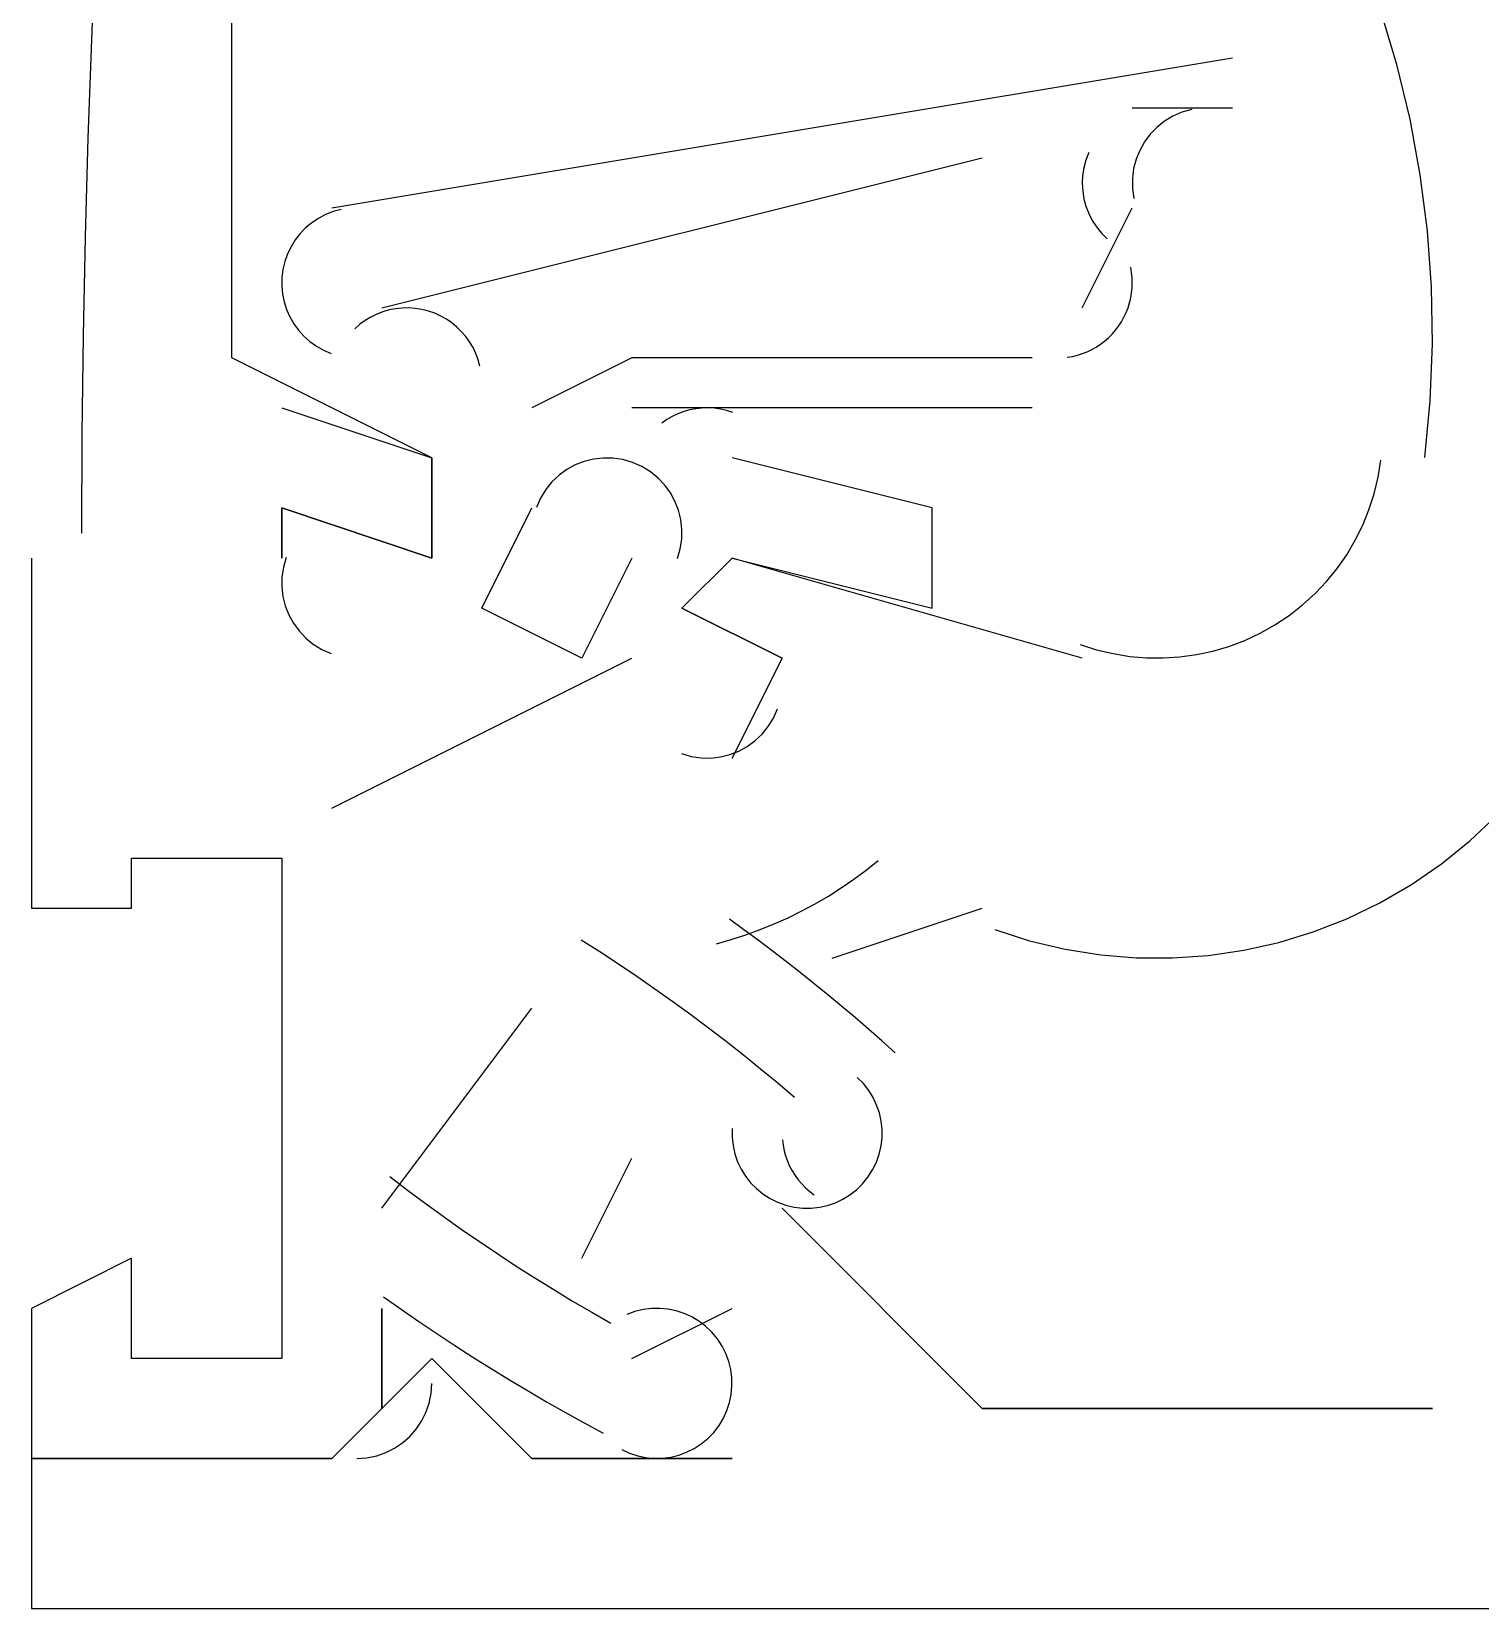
# Model space of a CAD drawing. Header units: millimetres. Extents: x 7649 to 34105, y 3983 to 25377.
# Drawn here: x 8457.49 to 8472.82, y 15817.5 to 15834.18 of the extents above; entities that cross this region are included whole.
import ezdxf

# ---------------------------------------------------------------- set-up
doc = ezdxf.new("R2010")
doc.units = ezdxf.units.MM

msp = doc.modelspace()

# ---------------------------------------------------------------- linework, layer by layer
at = {"layer": 'GEOMETRY', "color": 7}
for p, q in [((8459.61111, 15830.72639), (8459.61111, 15841.30972)), ((8458.17226, 15835.13763), (8458.12685, 15834.09444)), ((8471.93253, 15833.83183), (8471.76021, 15834.40402)), ((8458.12685, 15834.09444), (8458.08969, 15833.0509)), ((8460.66944, 15832.31389), (8470.19444, 15833.90139)), ((8472.07298, 15833.25143), (8471.93253, 15833.83183)), ((8469.13611, 15833.37222), (8470.19444, 15833.37222)), ((8469.47575, 15833.22974), (8469.39564, 15833.16571)), ((8469.5645, 15833.28336), (8469.47575, 15833.22974)), ((8469.66117, 15833.32546), (8469.5645, 15833.28336)), ((8469.76502, 15833.35492), (8469.66117, 15833.32546)), ((8472.18129, 15832.6642), (8472.07298, 15833.25143)), ((8458.08969, 15833.0509), (8458.06078, 15832.00707)), ((8469.3249, 15833.0924), (8469.26427, 15833.01094)), ((8469.39564, 15833.16571), (8469.3249, 15833.0924)), ((8468.67467, 15832.8993), (8468.64443, 15832.81959)), ((8469.21447, 15832.92244), (8469.17622, 15832.82802)), ((8469.26427, 15833.01094), (8469.21447, 15832.92244)), ((8461.19861, 15831.25556), (8467.54861, 15832.84306)), ((8468.62315, 15832.73832), (8468.6107, 15832.65614)), ((8468.64443, 15832.81959), (8468.62315, 15832.73832)), ((8469.15027, 15832.72881), (8469.13733, 15832.62593)), ((8469.17622, 15832.82802), (8469.15027, 15832.72881)), ((8468.6107, 15832.65614), (8468.60693, 15832.57374)), ((8468.60693, 15832.57374), (8468.61168, 15832.49177)), ((8469.13733, 15832.62593), (8469.13814, 15832.52049)), ((8472.25718, 15832.07145), (8472.18129, 15832.6642)), ((8468.61168, 15832.49177), (8468.62483, 15832.41091)), ((8468.62483, 15832.41091), (8468.64622, 15832.33184)), ((8469.13814, 15832.52049), (8469.15341, 15832.41363)), ((8460.52855, 15832.20258), (8460.45817, 15832.15548)), ((8460.60418, 15832.24217), (8460.52855, 15832.20258)), ((8460.68455, 15832.2737), (8460.60418, 15832.24217)), ((8460.76919, 15832.29659), (8460.68455, 15832.2737)), ((8468.60694, 15831.25556), (8469.13611, 15832.31389)), ((8468.64622, 15832.33184), (8468.67571, 15832.25521)), ((8468.67571, 15832.25521), (8468.71316, 15832.18171)), ((8460.33507, 15832.041), (8460.28333, 15831.97473)), ((8460.39352, 15832.10143), (8460.33507, 15832.041)), ((8460.45817, 15832.15548), (8460.39352, 15832.10143)), ((8468.71316, 15832.18171), (8468.75841, 15832.112)), ((8468.75841, 15832.112), (8468.81133, 15832.04675)), ((8468.81133, 15832.04675), (8468.87177, 15831.98663)), ((8472.30034, 15831.47455), (8472.25718, 15832.07145)), ((8458.06078, 15832.00707), (8458.04013, 15830.963)), ((8460.23878, 15831.9032), (8460.20191, 15831.82696)), ((8460.28333, 15831.97473), (8460.23878, 15831.9032)), ((8460.1732, 15831.74657), (8460.15314, 15831.6626)), ((8460.20191, 15831.82696), (8460.1732, 15831.74657)), ((8460.14222, 15831.57561), (8460.1409, 15831.48794)), ((8460.15314, 15831.6626), (8460.14222, 15831.57561)), ((8469.12836, 15831.63082), (8469.11881, 15831.68498)), ((8469.13412, 15831.57646), (8469.12836, 15831.63082)), ((8469.13611, 15831.52208), (8469.13412, 15831.57646)), ((8460.1409, 15831.48794), (8460.14906, 15831.40199)), ((8460.14906, 15831.40199), (8460.16628, 15831.31839)), ((8469.11994, 15831.36075), (8469.12899, 15831.41404)), ((8469.12899, 15831.41404), (8469.13439, 15831.46788)), ((8469.13439, 15831.46788), (8469.13611, 15831.52208)), ((8472.31051, 15830.87484), (8472.30034, 15831.47455)), ((8460.16628, 15831.31839), (8460.19216, 15831.23776)), ((8460.19216, 15831.23776), (8460.22631, 15831.16071)), ((8461.21096, 15831.21442), (8461.14642, 15831.18962)), ((8461.27729, 15831.23348), (8461.21096, 15831.21442)), ((8461.34503, 15831.24672), (8461.27729, 15831.23348)), ((8461.41378, 15831.25403), (8461.34503, 15831.24672)), ((8461.48315, 15831.25532), (8461.41378, 15831.25403)), ((8461.55274, 15831.25051), (8461.48315, 15831.25532)), ((8461.62216, 15831.23948), (8461.55274, 15831.25051)), ((8461.69102, 15831.22215), (8461.62216, 15831.23948)), ((8461.75806, 15831.19876), (8461.69102, 15831.22215)), ((8469.04811, 15831.15687), (8469.07134, 15831.20608)), ((8469.07134, 15831.20608), (8469.09108, 15831.25658)), ((8469.09108, 15831.25658), (8469.1073, 15831.30821)), ((8469.1073, 15831.30821), (8469.11994, 15831.36075)), ((8460.22631, 15831.16071), (8460.2683, 15831.08788)), ((8460.2683, 15831.08788), (8460.31775, 15831.01988)), ((8460.96752, 15831.08178), (8460.91411, 15831.03499)), ((8461.02431, 15831.1232), (8460.96752, 15831.08178)), ((8461.08407, 15831.15918), (8461.02431, 15831.1232)), ((8461.14642, 15831.18962), (8461.08407, 15831.15918)), ((8461.82211, 15831.1698), (8461.75806, 15831.19876)), ((8461.88288, 15831.13555), (8461.82211, 15831.1698)), ((8461.94011, 15831.09632), (8461.88288, 15831.13555)), ((8461.99351, 15831.05241), (8461.94011, 15831.09632)), ((8462.04281, 15831.00411), (8461.99351, 15831.05241)), ((8468.95814, 15831.01928), (8468.99134, 15831.06312)), ((8468.99134, 15831.06312), (8469.02143, 15831.10916)), ((8469.02143, 15831.10916), (8469.04811, 15831.15687)), ((8458.04013, 15830.963), (8458.02774, 15829.91872)), ((8460.31775, 15831.01988), (8460.37424, 15830.95735)), ((8460.37424, 15830.95735), (8460.43736, 15830.90089)), ((8460.43736, 15830.90089), (8460.50673, 15830.85115)), ((8462.08773, 15830.95171), (8462.04281, 15831.00411)), ((8462.128, 15830.89551), (8462.08773, 15830.95171)), ((8462.16334, 15830.8358), (8462.128, 15830.89551)), ((8468.75445, 15830.84175), (8468.79967, 15830.87136)), ((8468.79967, 15830.87136), (8468.84281, 15830.90402)), ((8468.84281, 15830.90402), (8468.88371, 15830.93963)), ((8468.88371, 15830.93963), (8468.92221, 15830.97808)), ((8468.92221, 15830.97808), (8468.95814, 15831.01928)), ((8472.28738, 15830.27366), (8472.31051, 15830.87484)), ((8461.72778, 15829.66806), (8459.61111, 15830.72639)), ((8460.50673, 15830.85115), (8460.58192, 15830.80873)), ((8460.58192, 15830.80873), (8460.66254, 15830.77426)), ((8462.19347, 15830.77289), (8462.16334, 15830.8358)), ((8462.21811, 15830.70706), (8462.19347, 15830.77289)), ((8462.237, 15830.63861), (8462.21811, 15830.70706)), ((8463.84444, 15830.72639), (8462.78611, 15830.19722)), ((8465.96111, 15830.72639), (8463.84444, 15830.72639)), ((8468.07778, 15830.72639), (8465.96111, 15830.72639)), ((8468.44881, 15830.73356), (8468.50302, 15830.74282)), ((8468.50302, 15830.74282), (8468.55614, 15830.75572)), ((8468.55614, 15830.75572), (8468.60801, 15830.77216)), ((8468.60801, 15830.77216), (8468.65846, 15830.79204)), ((8468.65846, 15830.79204), (8468.70733, 15830.81527)), ((8468.70733, 15830.81527), (8468.75445, 15830.84175)), ((8472.23067, 15829.67236), (8472.28738, 15830.27366)), ((8460.14028, 15830.19722), (8461.72778, 15829.66806)), ((8464.90278, 15830.19722), (8463.84444, 15830.19722)), ((8464.21379, 15830.07424), (8464.15872, 15830.03604)), ((8464.27135, 15830.10738), (8464.21379, 15830.07424)), ((8464.33107, 15830.13541), (8464.27135, 15830.10738)), ((8464.3926, 15830.15828), (8464.33107, 15830.13541)), ((8464.45562, 15830.17594), (8464.3926, 15830.15828)), ((8464.51977, 15830.18834), (8464.45562, 15830.17594)), ((8464.58473, 15830.19542), (8464.51977, 15830.18834)), ((8464.65014, 15830.19714), (8464.58473, 15830.19542)), ((8464.71569, 15830.19344), (8464.65014, 15830.19714)), ((8464.78102, 15830.18428), (8464.71569, 15830.19344)), ((8464.84579, 15830.1696), (8464.78102, 15830.18428)), ((8464.90968, 15830.14935), (8464.84579, 15830.1696)), ((8465.96111, 15830.19722), (8464.90278, 15830.19722)), ((8468.07778, 15830.19722), (8465.96111, 15830.19722)), ((8458.02774, 15829.91872), (8458.02361, 15828.87431)), ((8461.72778, 15829.66806), (8461.72778, 15828.60972)), ((8461.72778, 15828.60972), (8461.72778, 15829.66806)), ((8463.15529, 15829.54501), (8463.07284, 15829.48519)), ((8463.24442, 15829.59369), (8463.15529, 15829.54501)), ((8463.339, 15829.63067), (8463.24442, 15829.59369)), ((8463.43782, 15829.65537), (8463.339, 15829.63067)), ((8463.53968, 15829.66724), (8463.43782, 15829.65537)), ((8463.64337, 15829.66571), (8463.53968, 15829.66724)), ((8463.74766, 15829.65021), (8463.64337, 15829.66571)), ((8463.85135, 15829.62018), (8463.74766, 15829.65021)), ((8463.95008, 15829.57653), (8463.85135, 15829.62018)), ((8464.03994, 15829.52137), (8463.95008, 15829.57653)), ((8467.01944, 15829.13889), (8464.90278, 15829.66806)), ((8471.73555, 15829.46484), (8471.76429, 15829.64319)), ((8462.99827, 15829.41479), (8462.9328, 15829.33438)), ((8463.07284, 15829.48519), (8462.99827, 15829.41479)), ((8464.12034, 15829.45589), (8464.03994, 15829.52137)), ((8464.19074, 15829.38133), (8464.12034, 15829.45589)), ((8464.25056, 15829.29887), (8464.19074, 15829.38133)), ((8471.69373, 15829.29043), (8471.73555, 15829.46484)), ((8462.87763, 15829.24453), (8462.83398, 15829.14579)), ((8462.9328, 15829.33438), (8462.87763, 15829.24453)), ((8464.29925, 15829.20975), (8464.25056, 15829.29887)), ((8464.33622, 15829.11517), (8464.29925, 15829.20975)), ((8471.63923, 15829.1206), (8471.69373, 15829.29043)), ((8461.72778, 15828.60972), (8460.14028, 15829.13889)), ((8460.14028, 15829.13889), (8460.14028, 15828.60972)), ((8460.14028, 15828.60972), (8460.14028, 15829.13889)), ((8460.14028, 15829.13889), (8461.72778, 15828.60972)), ((8462.25694, 15828.08056), (8462.78611, 15829.13889)), ((8464.36093, 15829.01634), (8464.33622, 15829.11517)), ((8467.01944, 15828.08056), (8467.01944, 15829.13889)), ((8471.57246, 15828.95599), (8471.63923, 15829.1206)), ((8464.3728, 15828.91448), (8464.36093, 15829.01634)), ((8464.37127, 15828.8108), (8464.3728, 15828.91448)), ((8471.49382, 15828.79721), (8471.57246, 15828.95599)), ((8464.32574, 15828.60282), (8464.35577, 15828.70651)), ((8464.35577, 15828.70651), (8464.37127, 15828.8108)), ((8471.40372, 15828.64491), (8471.49382, 15828.79721)), ((8457.49444, 15828.60972), (8457.49444, 15824.90556)), ((8460.18815, 15828.61663), (8460.15812, 15828.51294)), ((8460.18815, 15828.61663), (8460.15812, 15828.51294)), ((8463.84444, 15828.60972), (8463.31528, 15827.55139)), ((8464.37361, 15828.08056), (8464.90278, 15828.60972)), ((8464.90278, 15828.60972), (8464.37361, 15828.08056)), ((8464.90278, 15828.60972), (8467.01944, 15828.08056)), ((8468.60694, 15827.55139), (8464.90278, 15828.60972)), ((8471.30257, 15828.49972), (8471.40372, 15828.64491)), ((8460.14262, 15828.40864), (8460.14109, 15828.30496)), ((8460.14262, 15828.40864), (8460.14109, 15828.30496)), ((8460.15812, 15828.51294), (8460.14262, 15828.40864)), ((8460.15812, 15828.51294), (8460.14262, 15828.40864)), ((8471.19077, 15828.36227), (8471.30257, 15828.49972)), ((8460.14109, 15828.30496), (8460.15296, 15828.2031)), ((8460.14109, 15828.30496), (8460.15296, 15828.2031)), ((8460.15296, 15828.2031), (8460.17767, 15828.10427)), ((8460.15296, 15828.2031), (8460.17767, 15828.10427)), ((8470.93685, 15828.11311), (8471.06872, 15828.23319)), ((8471.06872, 15828.23319), (8471.19077, 15828.36227)), ((8460.17767, 15828.10427), (8460.21464, 15828.00969)), ((8460.17767, 15828.10427), (8460.21464, 15828.00969)), ((8463.31528, 15827.55139), (8462.25694, 15828.08056)), ((8465.43194, 15827.55139), (8464.37361, 15828.08056)), ((8464.37361, 15828.08056), (8465.43194, 15827.55139)), ((8470.79554, 15828.00266), (8470.93685, 15828.11311)), ((8460.21464, 15828.00969), (8460.26332, 15827.92057)), ((8460.21464, 15828.00969), (8460.26332, 15827.92057)), ((8460.26332, 15827.92057), (8460.32315, 15827.83812)), ((8460.26332, 15827.92057), (8460.32315, 15827.83812)), ((8470.48772, 15827.81397), (8470.6452, 15827.90248)), ((8470.6452, 15827.90248), (8470.79554, 15828.00266)), ((8460.32315, 15827.83812), (8460.39355, 15827.76355)), ((8460.32315, 15827.83812), (8460.39355, 15827.76355)), ((8460.39355, 15827.76355), (8460.47395, 15827.69808)), ((8460.39355, 15827.76355), (8460.47395, 15827.69808)), ((8460.47395, 15827.69808), (8460.56381, 15827.64291)), ((8460.47395, 15827.69808), (8460.56381, 15827.64291)), ((8470.15834, 15827.67511), (8470.32518, 15827.73815)), ((8470.32518, 15827.73815), (8470.48772, 15827.81397)), ((8460.56381, 15827.64291), (8460.66254, 15827.59926)), ((8460.56381, 15827.64291), (8460.66254, 15827.59926)), ((8460.66944, 15825.96389), (8463.84444, 15827.55139)), ((8460.66944, 15825.96389), (8463.84444, 15827.55139)), ((8464.90278, 15826.49306), (8465.43194, 15827.55139)), ((8465.43194, 15827.55139), (8464.90278, 15826.49306)), ((8468.58623, 15827.695), (8468.75821, 15827.63969)), ((8468.75821, 15827.63969), (8468.93261, 15827.59783)), ((8468.93261, 15827.59783), (8469.10867, 15827.56934)), ((8469.10867, 15827.56934), (8469.28567, 15827.55416)), ((8469.28567, 15827.55416), (8469.46284, 15827.5522)), ((8469.46284, 15827.5522), (8469.63944, 15827.56339)), ((8469.63944, 15827.56339), (8469.81472, 15827.58765)), ((8469.81472, 15827.58765), (8469.98793, 15827.62492)), ((8469.98793, 15827.62492), (8470.15834, 15827.67511)), ((8465.28526, 15826.82673), (8465.34042, 15826.91658)), ((8465.28526, 15826.82673), (8465.34042, 15826.91658)), ((8465.34042, 15826.91658), (8465.38407, 15827.01532)), ((8465.34042, 15826.91658), (8465.38407, 15827.01532)), ((8465.14521, 15826.67593), (8465.21978, 15826.74632)), ((8465.14521, 15826.67593), (8465.21978, 15826.74632)), ((8465.21978, 15826.74632), (8465.28526, 15826.82673)), ((8465.21978, 15826.74632), (8465.28526, 15826.82673)), ((8464.36671, 15826.54093), (8464.4704, 15826.5109)), ((8464.36671, 15826.54093), (8464.4704, 15826.5109)), ((8464.78023, 15826.50574), (8464.87906, 15826.53044)), ((8464.78023, 15826.50574), (8464.87906, 15826.53044)), ((8464.87906, 15826.53044), (8464.97364, 15826.56742)), ((8464.87906, 15826.53044), (8464.97364, 15826.56742)), ((8464.97364, 15826.56742), (8465.06276, 15826.6161)), ((8464.97364, 15826.56742), (8465.06276, 15826.6161)), ((8465.06276, 15826.6161), (8465.14521, 15826.67593)), ((8465.06276, 15826.6161), (8465.14521, 15826.67593)), ((8464.4704, 15826.5109), (8464.57469, 15826.4954)), ((8464.4704, 15826.5109), (8464.57469, 15826.4954)), ((8464.57469, 15826.4954), (8464.67837, 15826.49387)), ((8464.57469, 15826.4954), (8464.67837, 15826.49387)), ((8464.67837, 15826.49387), (8464.78023, 15826.50574)), ((8464.67837, 15826.49387), (8464.78023, 15826.50574)), ((8472.70686, 15825.61648), (8472.98519, 15825.87878)), ((8472.70686, 15825.61648), (8472.98519, 15825.87878)), ((8472.40762, 15825.3748), (8472.70686, 15825.61648)), ((8472.40762, 15825.3748), (8472.70686, 15825.61648)), ((8458.55278, 15824.90556), (8458.55278, 15825.43472)), ((8458.55278, 15825.43472), (8460.14028, 15825.43472)), ((8460.14028, 15825.43472), (8460.14028, 15820.14306)), ((8466.32069, 15825.30792), (8466.44729, 15825.40889)), ((8466.32069, 15825.30792), (8466.44729, 15825.40889)), ((8472.08834, 15825.15516), (8472.40762, 15825.3748)), ((8472.08834, 15825.15516), (8472.40762, 15825.3748)), ((8466.05762, 15825.12038), (8466.19076, 15825.21173)), ((8466.05762, 15825.12038), (8466.19076, 15825.21173)), ((8466.19076, 15825.21173), (8466.32069, 15825.30792)), ((8466.19076, 15825.21173), (8466.32069, 15825.30792)), ((8465.78231, 15824.95251), (8465.92143, 15825.03395)), ((8465.78231, 15824.95251), (8465.92143, 15825.03395)), ((8465.92143, 15825.03395), (8466.05762, 15825.12038)), ((8465.92143, 15825.03395), (8466.05762, 15825.12038)), ((8471.75311, 15824.96073), (8472.08834, 15825.15516)), ((8471.75311, 15824.96073), (8472.08834, 15825.15516)), ((8457.49444, 15824.90556), (8458.55278, 15824.90556)), ((8465.49586, 15824.80488), (8465.64041, 15824.87613)), ((8465.49586, 15824.80488), (8465.64041, 15824.87613)), ((8465.64041, 15824.87613), (8465.78231, 15824.95251)), ((8465.64041, 15824.87613), (8465.78231, 15824.95251)), ((8465.96111, 15824.37639), (8467.54861, 15824.90556)), ((8465.96111, 15824.37639), (8467.54861, 15824.90556)), ((8471.40655, 15824.79385), (8471.75311, 15824.96073)), ((8471.40655, 15824.79385), (8471.75311, 15824.96073)), ((8465.02746, 15824.67798), (8464.87547, 15824.78813)), ((8465.02746, 15824.67798), (8464.87547, 15824.78813)), ((8465.19939, 15824.67807), (8465.34881, 15824.73884)), ((8465.19939, 15824.67807), (8465.34881, 15824.73884)), ((8465.34881, 15824.73884), (8465.49586, 15824.80488)), ((8465.34881, 15824.73884), (8465.49586, 15824.80488)), ((8471.05031, 15824.6547), (8471.40655, 15824.79385)), ((8471.05031, 15824.6547), (8471.40655, 15824.79385)), ((8463.50499, 15824.44253), (8463.30787, 15824.56866)), ((8463.50499, 15824.44253), (8463.30787, 15824.56866)), ((8464.73831, 15824.52813), (8464.894, 15824.57264)), ((8464.73831, 15824.52813), (8464.894, 15824.57264)), ((8464.894, 15824.57264), (8465.04774, 15824.62265)), ((8464.894, 15824.57264), (8465.04774, 15824.62265)), ((8465.17841, 15824.56645), (8465.02746, 15824.67798)), ((8465.17841, 15824.56645), (8465.02746, 15824.67798)), ((8465.04774, 15824.62265), (8465.19939, 15824.67807)), ((8465.04774, 15824.62265), (8465.19939, 15824.67807)), ((8465.32832, 15824.45354), (8465.17841, 15824.56645)), ((8465.32832, 15824.45354), (8465.17841, 15824.56645)), ((8467.68128, 15824.67958), (8468.05027, 15824.56114)), ((8467.68128, 15824.67958), (8468.05027, 15824.56114)), ((8468.05027, 15824.56114), (8468.42446, 15824.47204)), ((8468.05027, 15824.56114), (8468.42446, 15824.47204)), ((8470.31542, 15824.4603), (8470.68605, 15824.54346)), ((8470.31542, 15824.4603), (8470.68605, 15824.54346)), ((8470.68605, 15824.54346), (8471.05031, 15824.6547)), ((8470.68605, 15824.54346), (8471.05031, 15824.6547)), ((8463.70053, 15824.31404), (8463.50499, 15824.44253)), ((8463.70053, 15824.31404), (8463.50499, 15824.44253)), ((8465.47717, 15824.33927), (8465.32832, 15824.45354)), ((8465.47717, 15824.33927), (8465.32832, 15824.45354)), ((8468.42446, 15824.47204), (8468.80218, 15824.4121)), ((8468.42446, 15824.47204), (8468.80218, 15824.4121)), ((8468.80218, 15824.4121), (8469.18179, 15824.38113)), ((8468.80218, 15824.4121), (8469.18179, 15824.38113)), ((8469.18179, 15824.38113), (8469.56163, 15824.37896)), ((8469.18179, 15824.38113), (8469.56163, 15824.37896)), ((8469.56163, 15824.37896), (8469.94006, 15824.40541)), ((8469.56163, 15824.37896), (8469.94006, 15824.40541)), ((8469.94006, 15824.40541), (8470.31542, 15824.4603)), ((8469.94006, 15824.40541), (8470.31542, 15824.4603)), ((8463.89447, 15824.18322), (8463.70053, 15824.31404)), ((8463.89447, 15824.18322), (8463.70053, 15824.31404)), ((8465.62496, 15824.22363), (8465.47717, 15824.33927)), ((8465.62496, 15824.22363), (8465.47717, 15824.33927)), ((8465.77167, 15824.10663), (8465.62496, 15824.22363)), ((8465.77167, 15824.10663), (8465.62496, 15824.22363)), ((8464.08679, 15824.05007), (8463.89447, 15824.18322)), ((8464.08679, 15824.05007), (8463.89447, 15824.18322)), ((8464.27747, 15823.91461), (8464.08679, 15824.05007)), ((8464.27747, 15823.91461), (8464.08679, 15824.05007)), ((8465.9173, 15823.98829), (8465.77167, 15824.10663)), ((8465.9173, 15823.98829), (8465.77167, 15824.10663)), ((8464.46649, 15823.77686), (8464.27747, 15823.91461)), ((8464.46649, 15823.77686), (8464.27747, 15823.91461)), ((8466.06184, 15823.86861), (8465.9173, 15823.98829)), ((8466.06184, 15823.86861), (8465.9173, 15823.98829)), ((8466.20527, 15823.7476), (8466.06184, 15823.86861)), ((8466.20527, 15823.7476), (8466.06184, 15823.86861)), ((8461.19861, 15821.73056), (8462.78611, 15823.84722)), ((8461.19861, 15821.73056), (8462.78611, 15823.84722)), ((8464.65382, 15823.63683), (8464.46649, 15823.77686)), ((8464.65382, 15823.63683), (8464.46649, 15823.77686)), ((8466.34759, 15823.62527), (8466.20527, 15823.7476)), ((8466.34759, 15823.62527), (8466.20527, 15823.7476)), ((8464.83945, 15823.49453), (8464.65382, 15823.63683)), ((8464.83945, 15823.49453), (8464.65382, 15823.63683)), ((8466.48879, 15823.50162), (8466.34759, 15823.62527)), ((8466.48879, 15823.50162), (8466.34759, 15823.62527)), ((8465.02336, 15823.34999), (8464.83945, 15823.49453)), ((8465.02336, 15823.34999), (8464.83945, 15823.49453)), ((8466.62886, 15823.37666), (8466.48879, 15823.50162)), ((8466.62886, 15823.37666), (8466.48879, 15823.50162)), ((8465.20553, 15823.20321), (8465.02336, 15823.34999)), ((8465.20553, 15823.20321), (8465.02336, 15823.34999)), ((8465.38593, 15823.05422), (8465.20553, 15823.20321)), ((8465.38593, 15823.05422), (8465.20553, 15823.20321)), ((8465.56455, 15822.90302), (8465.38593, 15823.05422)), ((8465.56455, 15822.90302), (8465.38593, 15823.05422)), ((8466.29218, 15823.04899), (8466.22766, 15823.11417)), ((8466.29218, 15823.04899), (8466.22766, 15823.11417)), ((8466.34787, 15822.97808), (8466.29218, 15823.04899)), ((8466.34787, 15822.97808), (8466.29218, 15823.04899)), ((8466.39461, 15822.90227), (8466.34787, 15822.97808)), ((8466.39461, 15822.90227), (8466.34787, 15822.97808)), ((8466.43224, 15822.82238), (8466.39461, 15822.90227)), ((8466.43224, 15822.82238), (8466.39461, 15822.90227)), ((8466.46064, 15822.73925), (8466.43224, 15822.82238)), ((8466.46064, 15822.73925), (8466.43224, 15822.82238)), ((8466.47966, 15822.65372), (8466.46064, 15822.73925)), ((8466.47966, 15822.65372), (8466.46064, 15822.73925)), ((8464.90443, 15822.57549), (8464.90377, 15822.48378)), ((8464.90443, 15822.57549), (8464.90377, 15822.48378)), ((8466.48916, 15822.56661), (8466.47966, 15822.65372)), ((8466.48916, 15822.56661), (8466.47966, 15822.65372)), ((8466.48902, 15822.47877), (8466.48916, 15822.56661)), ((8466.48902, 15822.47877), (8466.48916, 15822.56661)), ((8464.90377, 15822.48378), (8464.91344, 15822.39413)), ((8464.90377, 15822.48378), (8464.91344, 15822.39413)), ((8464.91344, 15822.39413), (8464.93295, 15822.30723)), ((8464.91344, 15822.39413), (8464.93295, 15822.30723)), ((8465.43502, 15822.45453), (8465.44228, 15822.39663)), ((8465.43502, 15822.45453), (8465.44228, 15822.39663)), ((8465.44228, 15822.39663), (8465.45368, 15822.3398)), ((8465.44228, 15822.39663), (8465.45368, 15822.3398)), ((8466.45923, 15822.3042), (8466.47909, 15822.39102)), ((8466.45923, 15822.3042), (8466.47909, 15822.39102)), ((8466.47909, 15822.39102), (8466.48902, 15822.47877)), ((8466.47909, 15822.39102), (8466.48902, 15822.47877)), ((8463.31528, 15821.20139), (8463.84444, 15822.25972)), ((8463.31528, 15821.20139), (8463.84444, 15822.25972)), ((8464.93295, 15822.30723), (8464.96182, 15822.22377)), ((8464.93295, 15822.30723), (8464.96182, 15822.22377)), ((8464.96182, 15822.22377), (8464.99956, 15822.14445)), ((8464.96182, 15822.22377), (8464.99956, 15822.14445)), ((8465.45368, 15822.3398), (8465.46911, 15822.28425)), ((8465.45368, 15822.3398), (8465.46911, 15822.28425)), ((8465.46911, 15822.28425), (8465.48845, 15822.23016)), ((8465.46911, 15822.28425), (8465.48845, 15822.23016)), ((8465.48845, 15822.23016), (8465.5116, 15822.17774)), ((8465.48845, 15822.23016), (8465.5116, 15822.17774)), ((8466.38919, 15822.13667), (8466.42931, 15822.21914)), ((8466.38919, 15822.13667), (8466.42931, 15822.21914)), ((8466.42931, 15822.21914), (8466.45923, 15822.3042)), ((8466.42931, 15822.21914), (8466.45923, 15822.3042)), ((8461.28479, 15822.06553), (8461.47073, 15821.92344)), ((8461.28479, 15822.06553), (8461.47073, 15821.92344)), ((8464.99956, 15822.14445), (8465.04568, 15822.06995)), ((8464.99956, 15822.14445), (8465.04568, 15822.06995)), ((8465.04568, 15822.06995), (8465.09972, 15822.00097)), ((8465.04568, 15822.06995), (8465.09972, 15822.00097)), ((8465.5116, 15822.17774), (8465.53843, 15822.12719)), ((8465.5116, 15822.17774), (8465.53843, 15822.12719)), ((8465.53843, 15822.12719), (8465.56883, 15822.0787)), ((8465.53843, 15822.12719), (8465.56883, 15822.0787)), ((8465.56883, 15822.0787), (8465.60268, 15822.03247)), ((8465.56883, 15822.0787), (8465.60268, 15822.03247)), ((8465.60268, 15822.03247), (8465.63988, 15821.9887)), ((8465.60268, 15822.03247), (8465.63988, 15821.9887)), ((8466.28303, 15821.98935), (8466.33988, 15822.05934)), ((8466.28303, 15821.98935), (8466.33988, 15822.05934)), ((8466.33988, 15822.05934), (8466.38919, 15822.13667)), ((8466.33988, 15822.05934), (8466.38919, 15822.13667)), ((8461.47073, 15821.92344), (8461.65835, 15821.78364)), ((8461.47073, 15821.92344), (8461.65835, 15821.78364)), ((8465.09972, 15822.00097), (8465.16117, 15821.9382)), ((8465.09972, 15822.00097), (8465.16117, 15821.9382)), ((8465.16117, 15821.9382), (8465.22957, 15821.88234)), ((8465.16117, 15821.9382), (8465.22957, 15821.88234)), ((8465.22957, 15821.88234), (8465.30442, 15821.83408)), ((8465.22957, 15821.88234), (8465.30442, 15821.83408)), ((8465.63988, 15821.9887), (8465.68031, 15821.94759)), ((8465.63988, 15821.9887), (8465.68031, 15821.94759)), ((8465.68031, 15821.94759), (8465.72385, 15821.90933)), ((8465.68031, 15821.94759), (8465.72385, 15821.90933)), ((8465.72385, 15821.90933), (8465.77039, 15821.87412)), ((8465.72385, 15821.90933), (8465.77039, 15821.87412)), ((8466.07503, 15821.82659), (8466.14982, 15821.87266)), ((8466.07503, 15821.82659), (8466.14982, 15821.87266)), ((8466.14982, 15821.87266), (8466.21942, 15821.92702)), ((8466.14982, 15821.87266), (8466.21942, 15821.92702)), ((8466.21942, 15821.92702), (8466.28303, 15821.98935)), ((8466.21942, 15821.92702), (8466.28303, 15821.98935)), ((8461.65835, 15821.78364), (8461.84762, 15821.64614)), ((8461.65835, 15821.78364), (8461.84762, 15821.64614)), ((8465.30442, 15821.83408), (8465.38525, 15821.7941)), ((8465.30442, 15821.83408), (8465.38525, 15821.7941)), ((8465.38525, 15821.7941), (8465.47156, 15821.7631)), ((8465.38525, 15821.7941), (8465.47156, 15821.7631)), ((8465.43194, 15821.73056), (8467.54861, 15819.61389)), ((8467.54861, 15819.61389), (8465.43194, 15821.73056)), ((8465.47156, 15821.7631), (8465.56085, 15821.7422)), ((8465.47156, 15821.7631), (8465.56085, 15821.7422)), ((8465.56085, 15821.7422), (8465.65042, 15821.73182)), ((8465.56085, 15821.7422), (8465.65042, 15821.73182)), ((8465.65042, 15821.73182), (8465.73949, 15821.73164)), ((8465.65042, 15821.73182), (8465.73949, 15821.73164)), ((8465.73949, 15821.73164), (8465.82726, 15821.74134)), ((8465.73949, 15821.73164), (8465.82726, 15821.74134)), ((8465.82726, 15821.74134), (8465.91296, 15821.76062)), ((8465.82726, 15821.74134), (8465.91296, 15821.76062)), ((8465.91296, 15821.76062), (8465.99581, 15821.78914)), ((8465.91296, 15821.76062), (8465.99581, 15821.78914)), ((8465.99581, 15821.78914), (8466.07503, 15821.82659)), ((8465.99581, 15821.78914), (8466.07503, 15821.82659)), ((8461.84762, 15821.64614), (8462.03851, 15821.51096)), ((8461.84762, 15821.64614), (8462.03851, 15821.51096)), ((8462.03851, 15821.51096), (8462.23102, 15821.37812)), ((8462.03851, 15821.51096), (8462.23102, 15821.37812)), ((8462.23102, 15821.37812), (8462.42511, 15821.24761)), ((8462.23102, 15821.37812), (8462.42511, 15821.24761)), ((8458.55278, 15821.20139), (8457.49444, 15820.67222)), ((8458.55278, 15820.14306), (8458.55278, 15821.20139)), ((8462.42511, 15821.24761), (8462.62078, 15821.11947)), ((8462.42511, 15821.24761), (8462.62078, 15821.11947)), ((8462.62078, 15821.11947), (8462.81798, 15820.9937)), ((8462.62078, 15821.11947), (8462.81798, 15820.9937)), ((8462.81798, 15820.9937), (8463.01671, 15820.87032)), ((8462.81798, 15820.9937), (8463.01671, 15820.87032)), ((8463.01671, 15820.87032), (8463.21694, 15820.74934)), ((8463.01671, 15820.87032), (8463.21694, 15820.74934)), ((8461.21799, 15820.79534), (8461.40398, 15820.66329)), ((8461.21799, 15820.79534), (8461.40398, 15820.66329)), ((8463.21694, 15820.74934), (8463.41865, 15820.63078)), ((8463.21694, 15820.74934), (8463.41865, 15820.63078)), ((8457.49444, 15820.67222), (8457.49444, 15819.08472)), ((8461.19861, 15820.67222), (8461.19861, 15819.61389)), ((8461.19861, 15819.61389), (8461.19861, 15820.67222)), ((8461.40398, 15820.66329), (8461.59141, 15820.53335)), ((8461.40398, 15820.66329), (8461.59141, 15820.53335)), ((8461.59141, 15820.53335), (8461.78027, 15820.40553)), ((8461.59141, 15820.53335), (8461.78027, 15820.40553)), ((8463.41865, 15820.63078), (8463.62182, 15820.51465)), ((8463.41865, 15820.63078), (8463.62182, 15820.51465)), ((8463.87597, 15820.63727), (8463.79001, 15820.60529)), ((8463.87597, 15820.63727), (8463.79001, 15820.60529)), ((8463.84444, 15820.14306), (8464.90278, 15820.67222)), ((8463.84444, 15820.14306), (8464.90278, 15820.67222)), ((8463.96352, 15820.65885), (8463.87597, 15820.63727)), ((8463.96352, 15820.65885), (8463.87597, 15820.63727)), ((8464.05185, 15820.67024), (8463.96352, 15820.65885)), ((8464.05185, 15820.67024), (8463.96352, 15820.65885)), ((8464.14015, 15820.67166), (8464.05185, 15820.67024)), ((8464.14015, 15820.67166), (8464.05185, 15820.67024)), ((8464.22759, 15820.66333), (8464.14015, 15820.67166)), ((8464.22759, 15820.66333), (8464.14015, 15820.67166)), ((8464.31338, 15820.64547), (8464.22759, 15820.66333)), ((8464.31338, 15820.64547), (8464.22759, 15820.66333)), ((8464.39667, 15820.61828), (8464.31338, 15820.64547)), ((8464.39667, 15820.61828), (8464.31338, 15820.64547)), ((8464.47668, 15820.582), (8464.39667, 15820.61828)), ((8464.47668, 15820.582), (8464.39667, 15820.61828)), ((8464.55256, 15820.53684), (8464.47668, 15820.582)), ((8464.55256, 15820.53684), (8464.47668, 15820.582)), ((8464.62352, 15820.48301), (8464.55256, 15820.53684)), ((8464.62352, 15820.48301), (8464.55256, 15820.53684)), ((8461.78027, 15820.40553), (8461.97052, 15820.27984)), ((8461.78027, 15820.40553), (8461.97052, 15820.27984)), ((8464.68873, 15820.42073), (8464.62352, 15820.48301)), ((8464.68873, 15820.42073), (8464.62352, 15820.48301)), ((8464.74737, 15820.35023), (8464.68873, 15820.42073)), ((8464.74737, 15820.35023), (8464.68873, 15820.42073)), ((8461.97052, 15820.27984), (8462.16215, 15820.1563)), ((8461.97052, 15820.27984), (8462.16215, 15820.1563)), ((8464.79756, 15820.27347), (8464.74737, 15820.35023)), ((8464.79756, 15820.27347), (8464.74737, 15820.35023)), ((8464.83795, 15820.19285), (8464.79756, 15820.27347)), ((8464.83795, 15820.19285), (8464.79756, 15820.27347)), ((8464.86858, 15820.10922), (8464.83795, 15820.19285)), ((8464.86858, 15820.10922), (8464.83795, 15820.19285)), ((8460.14028, 15820.14306), (8458.55278, 15820.14306)), ((8461.72778, 15820.14306), (8460.66944, 15819.08472)), ((8461.19861, 15819.61389), (8461.72778, 15820.14306)), ((8461.72778, 15820.14306), (8462.78611, 15819.08472)), ((8462.78611, 15819.08472), (8461.72778, 15820.14306)), ((8462.16215, 15820.1563), (8462.35515, 15820.03492)), ((8462.16215, 15820.1563), (8462.35515, 15820.03492)), ((8462.35515, 15820.03492), (8462.54949, 15819.9157)), ((8462.35515, 15820.03492), (8462.54949, 15819.9157)), ((8464.88948, 15820.02342), (8464.86858, 15820.10922)), ((8464.88948, 15820.02342), (8464.86858, 15820.10922)), ((8464.90068, 15819.9363), (8464.88948, 15820.02342)), ((8464.90068, 15819.9363), (8464.88948, 15820.02342)), ((8461.72053, 15819.77076), (8461.72778, 15819.87847)), ((8462.54949, 15819.9157), (8462.74517, 15819.79867)), ((8462.54949, 15819.9157), (8462.74517, 15819.79867)), ((8464.90222, 15819.84869), (8464.90068, 15819.9363)), ((8464.90222, 15819.84869), (8464.90068, 15819.9363)), ((8461.69942, 15819.66746), (8461.72053, 15819.77076)), ((8462.74517, 15819.79867), (8462.94215, 15819.68382)), ((8462.74517, 15819.79867), (8462.94215, 15819.68382)), ((8464.87641, 15819.6754), (8464.89412, 15819.76144)), ((8464.87641, 15819.6754), (8464.89412, 15819.76144)), ((8464.89412, 15819.76144), (8464.90222, 15819.84869)), ((8464.89412, 15819.76144), (8464.90222, 15819.84869)), ((8461.61941, 15819.47785), (8461.6654, 15819.56951)), ((8461.6654, 15819.56951), (8461.69942, 15819.66746)), ((8462.94215, 15819.68382), (8463.14043, 15819.57117)), ((8462.94215, 15819.68382), (8463.14043, 15819.57117)), ((8463.14043, 15819.57117), (8463.33997, 15819.46074)), ((8463.14043, 15819.57117), (8463.33997, 15819.46074)), ((8464.81232, 15819.51031), (8464.84914, 15819.59141)), ((8464.81232, 15819.51031), (8464.84914, 15819.59141)), ((8464.84914, 15819.59141), (8464.87641, 15819.6754)), ((8464.84914, 15819.59141), (8464.87641, 15819.6754)), ((8467.54861, 15819.61389), (8472.31111, 15819.61389)), ((8472.31111, 15819.61389), (8467.54861, 15819.61389)), ((8461.49529, 15819.31721), (8461.56239, 15819.39343)), ((8461.56239, 15819.39343), (8461.61941, 15819.47785)), ((8463.33997, 15819.46074), (8463.54078, 15819.35253)), ((8463.33997, 15819.46074), (8463.54078, 15819.35253)), ((8464.64642, 15819.29426), (8464.71019, 15819.36017)), ((8464.64642, 15819.29426), (8464.71019, 15819.36017)), ((8464.71019, 15819.36017), (8464.766, 15819.43295)), ((8464.71019, 15819.36017), (8464.766, 15819.43295)), ((8464.766, 15819.43295), (8464.81232, 15819.51031)), ((8464.766, 15819.43295), (8464.81232, 15819.51031)), ((8461.24299, 15819.1471), (8461.33465, 15819.19309)), ((8461.33465, 15819.19309), (8461.41907, 15819.25011)), ((8461.41907, 15819.25011), (8461.49529, 15819.31721)), ((8464.42288, 15819.14935), (8464.50194, 15819.18869)), ((8464.42288, 15819.14935), (8464.50194, 15819.18869)), ((8464.50194, 15819.18869), (8464.57673, 15819.23705)), ((8464.50194, 15819.18869), (8464.57673, 15819.23705)), ((8464.57673, 15819.23705), (8464.64642, 15819.29426)), ((8464.57673, 15819.23705), (8464.64642, 15819.29426)), ((8460.66944, 15819.08472), (8457.49444, 15819.08472)), ((8457.49444, 15819.08472), (8457.49444, 15817.49722)), ((8457.49444, 15819.08472), (8460.66944, 15819.08472)), ((8460.93403, 15819.08472), (8461.04174, 15819.09197)), ((8461.04174, 15819.09197), (8461.14504, 15819.11308)), ((8461.14504, 15819.11308), (8461.24299, 15819.1471)), ((8462.78611, 15819.08472), (8464.90278, 15819.08472)), ((8464.90278, 15819.08472), (8462.78611, 15819.08472)), ((8463.7364, 15819.17762), (8463.81971, 15819.13929)), ((8463.7364, 15819.17762), (8463.81971, 15819.13929)), ((8463.81971, 15819.13929), (8463.9054, 15819.1112)), ((8463.81971, 15819.13929), (8463.9054, 15819.1112)), ((8463.9054, 15819.1112), (8463.99263, 15819.09322)), ((8463.9054, 15819.1112), (8463.99263, 15819.09322)), ((8463.99263, 15819.09322), (8464.08057, 15819.08518)), ((8463.99263, 15819.09322), (8464.08057, 15819.08518)), ((8464.08057, 15819.08518), (8464.1684, 15819.08693)), ((8464.08057, 15819.08518), (8464.1684, 15819.08693)), ((8464.1684, 15819.08693), (8464.25528, 15819.09831)), ((8464.1684, 15819.08693), (8464.25528, 15819.09831)), ((8464.25528, 15819.09831), (8464.34038, 15819.11917)), ((8464.25528, 15819.09831), (8464.34038, 15819.11917)), ((8464.34038, 15819.11917), (8464.42288, 15819.14935)), ((8464.34038, 15819.11917), (8464.42288, 15819.14935)), ((8457.49444, 15817.49722), (8517.81944, 15817.49722))]:
    msp.add_line(p, q, dxfattribs=at)

doc.saveas('drawing.dxf')
